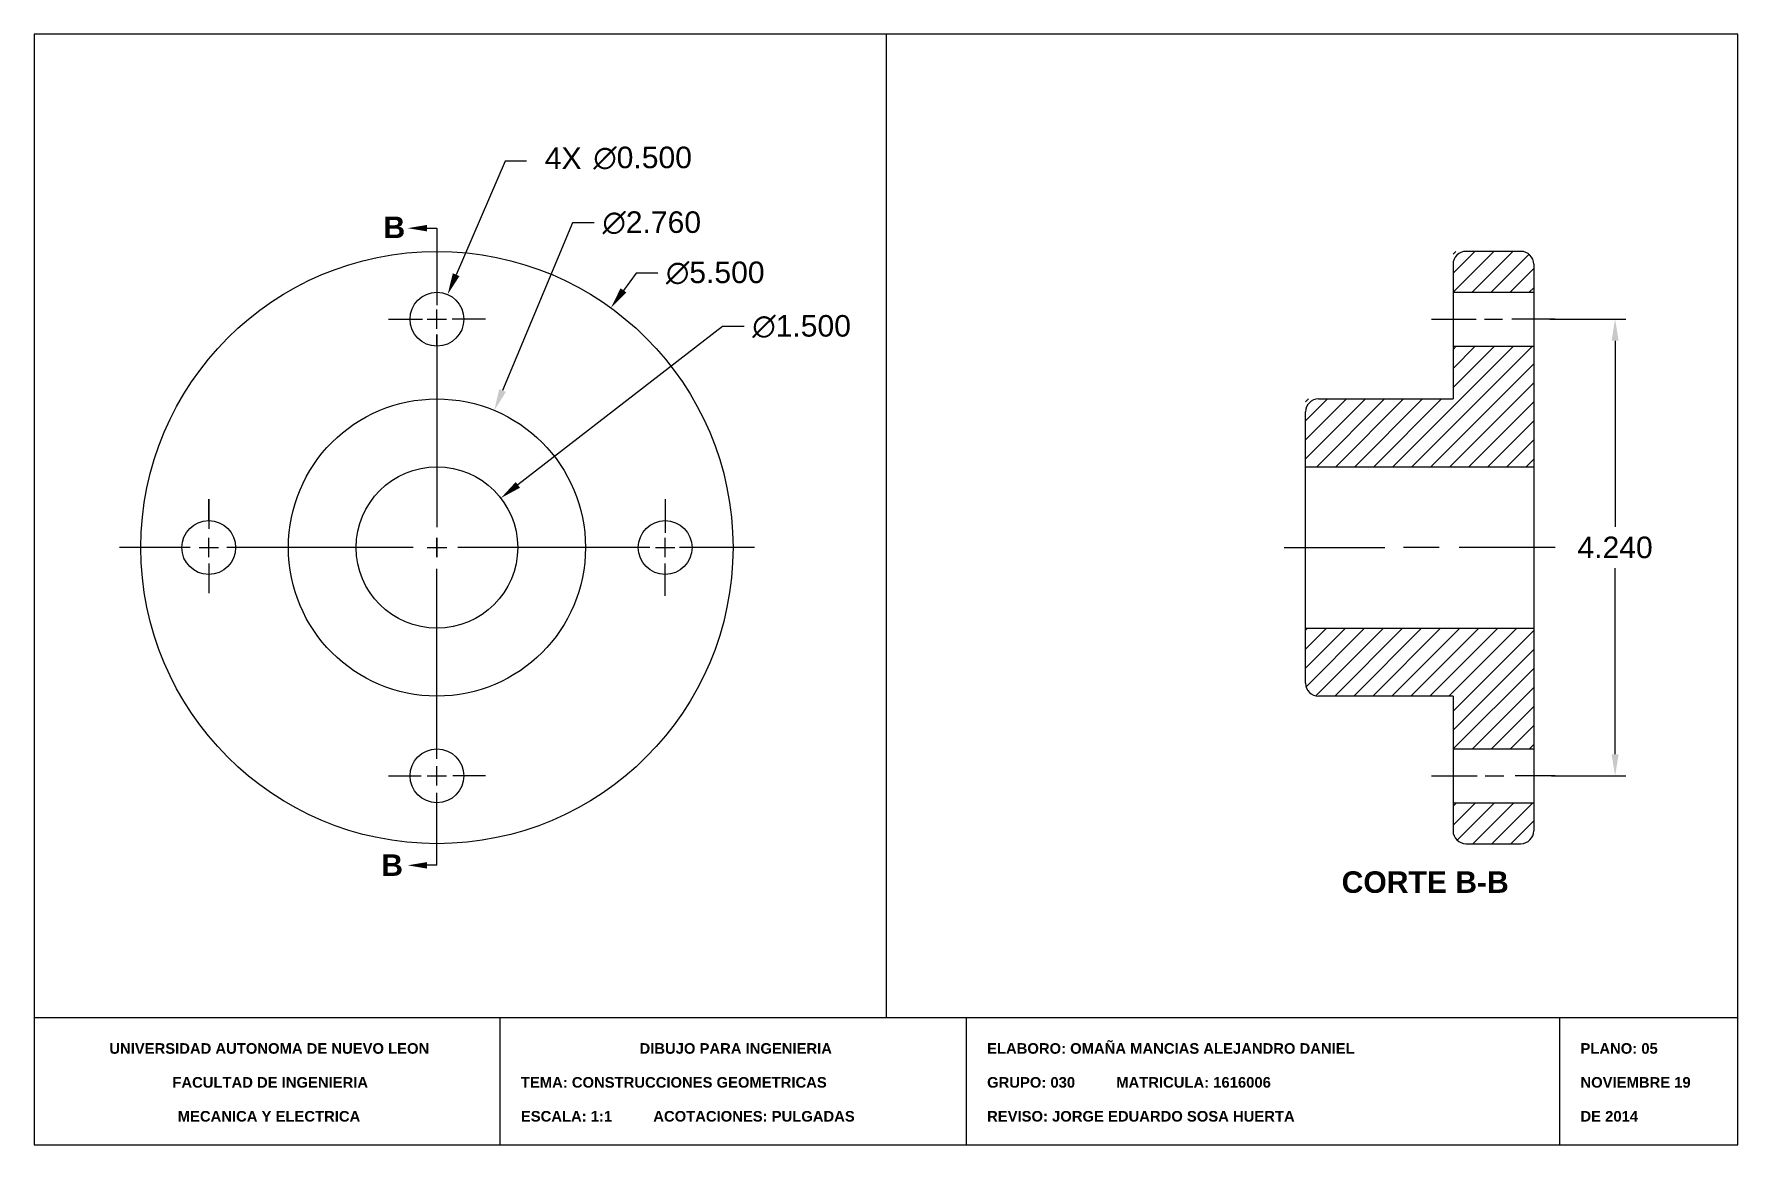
# Model space of a CAD drawing. Header units: inches. Extents: x 20 to 422, y 10 to 272.
import ezdxf

# ---------------------------------------------------------------- set-up
doc = ezdxf.new("R2010")
doc.units = ezdxf.units.IN
doc.styles.get("Standard").update_dxf_attribs({"font": 'Arial.ttf'})
doc.dimstyles.get("Standard").update_dxf_attribs({"dimtxt": 0.18, "dimasz": 0.18, "dimexe": 0.18, "dimexo": 0.0625, "dimgap": 0.09, "dimtad": 0, "dimtih": 1, "dimtoh": 1, "dimdec": 4, "dimzin": 0, "dimdsep": 46, "dimtxsty": 'Standard', "dimcen": 0.09, "dimadec": 0, "dimazin": 0, "dimtfac": 1, "dimtdec": 4, "dimtofl": 0, "dimtmove": 0, "dimatfit": 3, "dimfxl": 1, "dimtolj": 1, "dimtzin": 0, "dimarcsym": 0})

# ---------------------------------------------------------------- blocks, each defined once
blk = doc.blocks.new('*D8')
at = {"color": 0, "lineweight": -2, "transparency": 16777216}
for p, q in [((10.716, 12.614), (10.598, 12.452)), ((10.916, 12.614), (10.716, 12.614)), ((8.866, 9.975), (8.866, 10.155)), ((8.776, 10.065), (8.956, 10.065))]:
    blk.add_line(p, q, dxfattribs=at)
at = {"color": 0, "transparency": 16777216}
blk.add_solid([(10.571, 12.472), (10.625, 12.433), (10.481, 12.29)], dxfattribs=at)
at = {"layer": 'Defpoints', "color": 0, "transparency": 16777216}
for p in [(10.481, 12.29), (7.25, 7.839)]:
    blk.add_point(p, dxfattribs=at)
at = {"color": 0, "transparency": 16777216, "insert": (11.451, 12.614), "char_height": 0.2, "attachment_point": 5}
blk.add_mtext('\\A1;∅5.500', dxfattribs=at)
blk = doc.blocks.new('*D9')
at = {"color": 0, "lineweight": -2, "transparency": 16777216}
for p, q in [((10.126, 13.08), (9.475, 11.523)), ((10.326, 13.08), (10.126, 13.08)), ((8.866, 9.975), (8.866, 10.155)), ((8.776, 10.065), (8.956, 10.065))]:
    blk.add_line(p, q, dxfattribs=at)
at = {"color": 0, "transparency": 16777216}
blk.add_solid([(9.444, 11.536), (9.506, 11.51), (9.398, 11.338)], dxfattribs=at)
at = {"layer": 'Defpoints', "color": 0, "transparency": 16777216}
for p in [(9.398, 11.338), (8.333, 8.792)]:
    blk.add_point(p, dxfattribs=at)
at = {"color": 0, "transparency": 16777216, "insert": (10.861, 13.08), "char_height": 0.2, "attachment_point": 5}
blk.add_mtext('\\A1;∅2.760', dxfattribs=at)
blk = doc.blocks.new('*D10')
at = {"color": 0, "lineweight": -2, "transparency": 16777216}
for p, q in [((11.518, 12.117), (9.617, 10.646)), ((11.718, 12.117), (11.518, 12.117)), ((8.866, 9.975), (8.866, 10.155)), ((8.776, 10.065), (8.956, 10.065))]:
    blk.add_line(p, q, dxfattribs=at)
at = {"color": 0, "transparency": 16777216}
blk.add_solid([(9.597, 10.673), (9.637, 10.62), (9.459, 10.524)], dxfattribs=at)
at = {"layer": 'Defpoints', "color": 0, "transparency": 16777216}
for p in [(9.459, 10.524), (8.272, 9.606)]:
    blk.add_point(p, dxfattribs=at)
at = {"color": 0, "transparency": 16777216, "insert": (12.253, 12.117), "char_height": 0.2, "attachment_point": 5}
blk.add_mtext('\\A1;∅1.500', dxfattribs=at)
blk = doc.blocks.new('*D11')
at = {"color": 0, "lineweight": -2, "transparency": 16777216}
for p, q in [((19.204, 12.185), (19.909, 12.185)), ((19.809, 11.985), (19.809, 10.256)), ((19.809, 8.145), (19.809, 9.874)), ((19.217, 7.945), (19.909, 7.945))]:
    blk.add_line(p, q, dxfattribs=at)
at = {"color": 0, "transparency": 16777216}
for points in [[(19.776, 11.985), (19.842, 11.985), (19.809, 12.185)], [(19.776, 8.145), (19.842, 8.145), (19.809, 7.945)]]:
    blk.add_solid(points, dxfattribs=at)
at = {"layer": 'Defpoints', "color": 0, "transparency": 16777216}
for p in [(19.054, 12.185), (19.067, 7.945), (19.809, 7.945)]:
    blk.add_point(p, dxfattribs=at)
at = {"color": 0, "transparency": 16777216, "insert": (19.809, 10.065), "char_height": 0.2, "attachment_point": 5}
blk.add_mtext('\\A1;4.240', dxfattribs=at)
blk = doc.blocks.new('Fig 7.5')
at = {"lineweight": -3}
h = blk.add_hatch(dxfattribs=at)
h.set_pattern_fill('ANSI31', color=256)
h.set_pattern_definition([(45, (0, 0), (-0.08838835, 0.08838835), [])])
h.paths.add_polyline_path([(18.30375, 11.44495), (16.93375, 11.44495), (16.93375, 10.81495), (19.05375, 10.81495), (19.05375, 11.93495), (18.30375, 11.93495)])
edge = h.paths.add_edge_path()
edge.add_arc((18.93375, 7.43495), 0.12, 270, 360)
edge.add_line((19.05375, 7.43495), (19.05375, 7.69495))
edge.add_line((19.05375, 7.69495), (18.30375, 7.69495))
edge.add_line((18.30375, 7.69495), (18.30375, 7.43495))
edge.add_arc((18.42375, 7.43495), 0.12, 180, 270)
edge.add_line((18.42375, 7.31495), (18.93375, 7.31495))
edge = h.paths.add_edge_path()
edge.add_arc((17.05375, 8.80495), 0.12, 180, 270)
edge.add_line((17.05375, 8.68495), (18.30375, 8.68495))
edge.add_line((18.30375, 8.68495), (18.30375, 8.19495))
edge.add_line((18.30375, 8.19495), (19.05375, 8.19495))
edge.add_line((19.05375, 8.19495), (19.05375, 9.31495))
edge.add_line((19.05375, 9.31495), (16.93375, 9.31495))
edge.add_line((16.93375, 9.31495), (16.93375, 8.80495))
edge = h.paths.add_edge_path()
edge.add_arc((18.93375, 12.69495), 0.12, 0, 90)
edge.add_line((18.93375, 12.81495), (18.30375, 12.81495))
edge.add_line((18.30375, 12.81495), (18.30375, 12.43495))
edge.add_line((18.30375, 12.43495), (19.05375, 12.43495))
edge.add_line((19.05375, 12.43495), (19.05375, 12.69495))
for p, q in [((9.49855, 13.65374), (9.04362, 12.59821)), ((9.69855, 13.65374), (9.49855, 13.65374)), ((8.86551, 12.09495), (8.86551, 12.27495)), ((8.77551, 12.18495), (8.95551, 12.18495)), ((8.86551, 9.97495), (8.86551, 10.15495)), ((8.77551, 10.06495), (8.95551, 10.06495))]:
    blk.add_line(p, q)
at = {"lineweight": 30}
for p, q in [((8.77269, 13.03049), (8.86551, 13.03049)), ((8.86551, 13.03049), (8.86551, 12.31555)), ((8.86551, 12.09495), (8.86551, 12.27495)), ((8.86551, 12.04243), (8.86551, 10.25548)), ((8.86551, 9.97495), (8.86551, 10.15495)), ((8.86551, 8.10173), (8.86551, 9.86724)), ((8.86551, 7.85495), (8.86551, 8.03495)), ((8.86551, 7.11495), (8.86551, 7.78725)), ((8.86551, 7.11495), (8.76182, 7.11495))]:
    blk.add_line(p, q, dxfattribs=at)
at = {"lineweight": -3}
for p, q in [((18.30375, 12.69495), (18.30375, 11.44495)), ((18.93375, 12.81495), (18.42375, 12.81495)), ((19.05375, 12.69495), (19.05375, 7.43495)), ((18.30375, 12.43495), (19.05375, 12.43495)), ((8.41551, 12.18495), (8.73005, 12.18495)), ((8.77551, 12.18495), (8.95551, 12.18495)), ((8.86551, 11.93495), (8.86551, 12.04243)), ((9.31551, 12.18495), (9.00596, 12.18495)), ((18.10375, 12.18495), (18.51992, 12.18495)), ((18.59594, 12.18495), (18.76368, 12.18495)), ((19.25375, 12.18495), (18.85018, 12.18495)), ((18.30375, 11.93495), (19.05375, 11.93495)), ((17.05375, 11.44495), (18.30375, 11.44495)), ((16.93375, 8.80495), (16.93375, 11.32495)), ((16.93375, 10.81495), (19.05375, 10.81495)), ((6.74551, 10.31495), (6.74551, 10.51495)), ((6.74551, 10.51495), (6.74551, 10.23924)), ((10.98551, 10.51495), (10.98551, 10.20148)), ((6.74551, 9.97495), (6.74551, 10.15495)), ((10.98551, 9.97495), (10.98551, 10.15495)), ((6.57172, 10.06495), (5.91551, 10.06495)), ((6.65551, 10.06495), (6.83551, 10.06495)), ((8.6436, 10.06495), (6.91394, 10.06495)), ((8.77551, 10.06495), (8.95551, 10.06495)), ((10.84155, 10.06495), (9.0607, 10.06495)), ((10.89551, 10.06495), (11.07551, 10.06495)), ((11.81551, 10.06495), (11.11973, 10.06495)), ((16.73375, 10.06495), (17.67079, 10.06495)), ((18.17429, 10.06495), (17.84465, 10.06495)), ((19.25375, 10.06495), (18.35962, 10.06495)), ((6.74551, 9.91668), (6.74551, 9.64097)), ((10.98551, 9.61495), (10.98551, 9.91797)), ((16.93375, 9.31495), (19.05375, 9.31495)), ((18.30375, 8.68495), (17.05375, 8.68495)), ((18.30375, 8.68495), (18.30375, 7.43495)), ((18.30375, 8.19495), (19.05375, 8.19495)), ((8.41551, 7.94495), (8.71922, 7.94495)), ((8.77551, 7.94495), (8.95551, 7.94495)), ((9.31551, 7.94495), (9.01292, 7.94495)), ((18.10375, 7.94495), (18.52842, 7.94495)), ((18.60144, 7.94495), (18.77604, 7.94495)), ((19.25375, 7.94495), (18.88081, 7.94495)), ((18.30375, 7.69495), (19.05375, 7.69495)), ((18.42375, 7.31495), (18.93375, 7.31495))]:
    blk.add_line(p, q, dxfattribs=at)
for centre, radius in [((8.86551, 10.06495), 2.75), ((8.86551, 12.18495), 0.25), ((8.86551, 10.06495), 1.38), ((8.86551, 10.06495), 0.75), ((6.74551, 10.06495), 0.25), ((10.98551, 10.06495), 0.25), ((8.86551, 7.94495), 0.25)]:
    blk.add_circle(centre, radius, dxfattribs=at)
for centre, start, end in [((18.42375, 12.69495), 90, 180), ((18.93375, 12.69495), 0, 90), ((17.05375, 11.32495), 90, 180), ((17.05375, 8.80495), 180, 270), ((18.42375, 7.43495), 180, 270), ((18.93375, 7.43495), 270, 0)]:
    blk.add_arc(centre, 0.12, start, end, dxfattribs=at)
for points in [[(8.77269, 13.06049), (8.77269, 13.00049), (8.59269, 13.03049)], [(9.01301, 12.6114), (9.07423, 12.58501), (8.96446, 12.41454)], [(8.77347, 7.14385), (8.77347, 7.08385), (8.59347, 7.11385)]]:
    blk.add_solid(points)
at = {"char_height": 0.2, "attachment_point": 1}
for s, width, insert in [('4X', 0.2, (9.86708, 13.77968)), ('{\\fArial|b1|i0|c0|p34;B}', 0.3421625, (8.36865, 13.13861)), ('{\\fArial|b1|i0|c0|p34;B}', 0.3421625, (8.34796, 7.21574)), ('\\pi0.45458;{\\fArial|b1|i0|c0|p34;CORTE B-B}', 2.4371196, (16.81446, 7.0582))]:
    blk.add_mtext_dynamic_manual_height_columns(s, width=width, gutter_width=1, heights=[0], dxfattribs=dict(at, insert=insert))
at = {"insert": (10.77621, 13.68095), "char_height": 0.2, "attachment_point": 5}
blk.add_mtext('\\A1;∅0.500', dxfattribs=at)
for p1, p2, picture, middle in [((8.33322, 8.79174), (9.39779, 11.33817), '*D9', (10.12617, 13.08044)), ((8.2723, 9.60603), (9.45871, 10.52387), '*D10', (11.51839, 12.1173))]:
    dim = blk.add_diameter_dim_2p(p1=p1, p2=p2, dimstyle='Standard')
    dim.commit()
    dim.dimension.update_dxf_attribs({"geometry": picture, "text_midpoint": middle, "dimtype": 163})
dim = blk.add_diameter_dim_2p(p1=(7.25007, 7.83945), p2=(10.48094, 12.29046), dimstyle='Standard')
dim.commit()
dim.dimension.update_dxf_attribs({"geometry": '*D8', "text_midpoint": (11.45067, 12.61417)})
dim = blk.add_linear_dim(base=(19.80893, 7.94495), p1=(19.05375, 12.18495), p2=(19.06728, 7.94495), angle=90, dimstyle='Standard')
dim.commit()
dim.dimension.update_dxf_attribs({"geometry": '*D11', "text_midpoint": (19.80893, 10.06495)})

msp = doc.modelspace()

# ---------------------------------------------------------------- linework, layer by layer
msp.add_line((221, 272), (221, 40))
for points in [[(20, 10), (422, 10), (422, 272), (20, 272)], [(20, 10), (422, 10), (422, 40), (20, 40)], [(20, 10), (130, 10), (130, 40), (20, 40)], [(20, 10), (240, 10), (240, 40), (20, 40)], [(20, 10), (380, 10), (380, 40), (20, 40)]]:
    msp.add_lwpolyline(points, close=True)

# ---------------------------------------------------------------- block references
at = {"xscale": 25.4, "yscale": 25.4, "zscale": 25.4}
msp.add_blockref('Fig 7.5', (-110.13, -104.75), dxfattribs=at)

# ---------------------------------------------------------------- texts
at = {"char_height": 2.5, "attachment_point": 1}
for s, width, insert in [('\\pi17.758;{\\fArial|b1|i0|c0|p34;UNIVERSIDAD AUTONOMA DE NUEVO LEON}', 109.6978, (20, 34)), ('\\pi32.848;{\\fArial|b1|i0|c0|p34;DIBUJO PARA INGENIERIA}', 110, (130, 34)), ('{\\fArial|b1|i0|c0|p34;     ELABORO: OMAÑA MANCIAS ALEJANDRO DANIEL}', 140, (240, 34)), ('{\\fArial|b1|i0|c0|p34;     PLANO: 05}', 42, (380, 34)), ('\\pi32.626;{\\fArial|b1|i0|c0|p34;FACULTAD DE INGENIERIA }', 110, (20, 26)), ('{\\fArial|b1|i0|c0|p34;     TEMA: CONSTRUCCIONES GEOMETRICAS}', 110, (130, 26)), ('{\\fArial|b1|i0|c0|p34;     GRUPO: 030          MATRICULA: 1616006}', 140, (240, 26)), ('{\\fArial|b1|i0|c0|p34;     }', 42, (380, 26)), ('     {\\fArial|b1|i0|c0|p34;NOVIEMBRE 19}', 42, (380, 26)), ('\\pi33.888;{\\fArial|b1|i0|c0|p34;MECANICA Y ELECTRICA}', 110, (20, 18)), ('{\\fArial|b1|i0|c0|p34;     ESCALA: 1:1          ACOTACIONES: PULGADAS}', 110, (130, 18)), ('{\\fArial|b1|i0|c0|p34;     REVISO: JORGE EDUARDO SOSA HUERTA}', 140, (240, 18)), ('{\\fArial|b1|i0|c0|p34;     DE 2014}', 42, (380, 18))]:
    msp.add_mtext_dynamic_manual_height_columns(s, width=width, gutter_width=12.5, heights=[0], dxfattribs=dict(at, insert=insert))

doc.saveas('drawing.dxf')
